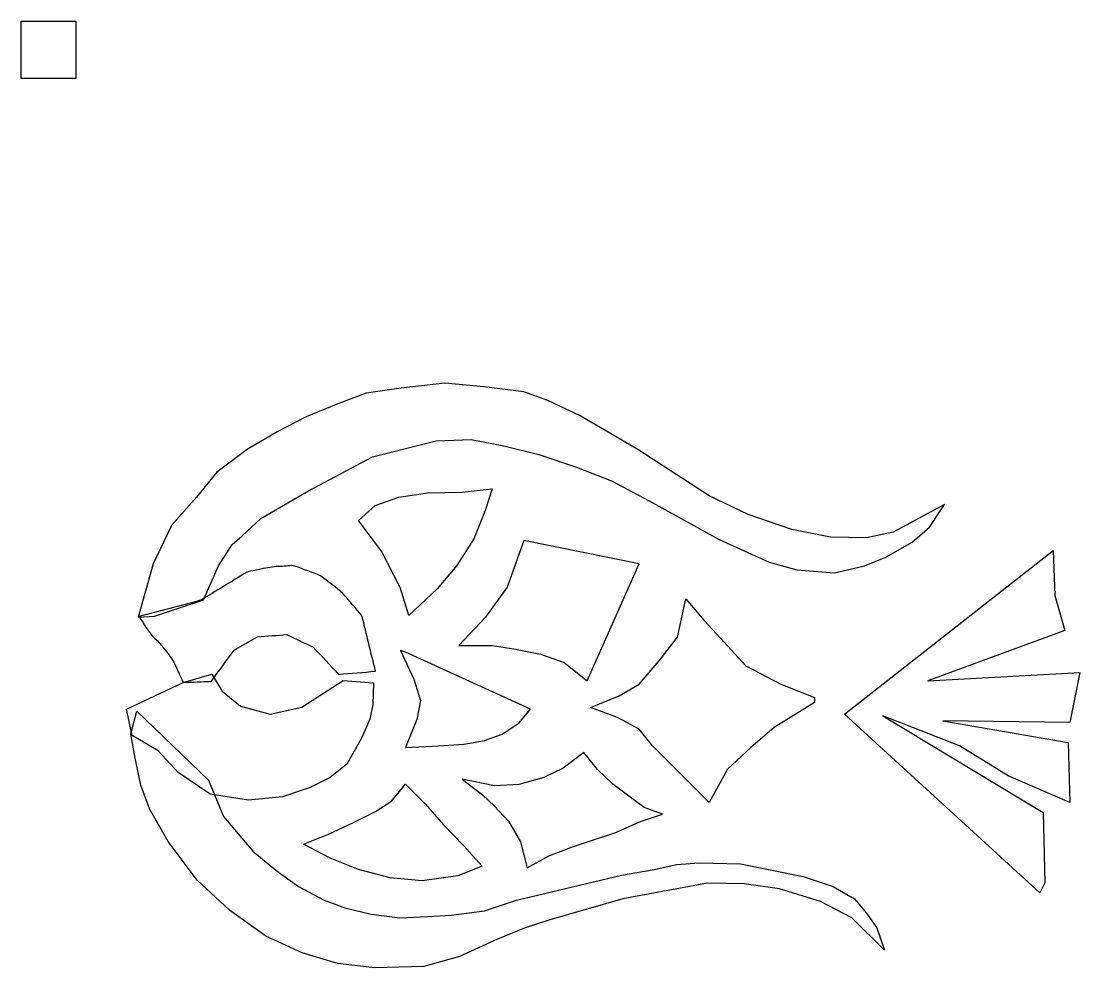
# Model space of a CAD drawing. Header units: centimetres. Extents: x -3.79 to 3.49, y -3.42 to 4.15.
# Drawn here: x -3.79 to 1.8, y -0.85 to 4.15 of the extents above; entities that cross this region are included whole.
import ezdxf

# ---------------------------------------------------------------- set-up
doc = ezdxf.new("R2010")
doc.units = ezdxf.units.CM
doc.header["$MEASUREMENT"] = 0
doc.header["$XCLIPFRAME"] = 0
doc.layers.add('Layer 1', color=7, linetype='Continuous')
picture_1 = doc.add_image_def('image1.jpg', size_in_pixel=(1499, 1567))

msp = doc.modelspace()

# ---------------------------------------------------------------- linework, layer by layer
at = {"layer": 'Layer 1'}
for points, knots in [([(-3.17481, 1.00031), (-3.17481, 1.00031), (-3.09543, 1.28254), (-3.09543, 1.28254), (-3.09543, 1.28254), (-3.09543, 1.28254), (-2.99843, 1.48537), (-2.99843, 1.48537), (-2.99843, 1.48537), (-2.99843, 1.48537), (-2.86614, 1.63531), (-2.86614, 1.63531), (-2.86614, 1.63531), (-2.86614, 1.63531), (-2.76031, 1.7676), (-2.76031, 1.7676), (-2.76031, 1.7676), (-2.76031, 1.7676), (-2.59936, 1.88666), (-2.59936, 1.88666), (-2.59936, 1.88666), (-2.59936, 1.88666), (-2.44061, 1.97926), (-2.44061, 1.97926), (-2.44061, 1.97926), (-2.44061, 1.97926), (-2.28847, 2.05864), (-2.28847, 2.05864), (-2.28847, 2.05864), (-2.28847, 2.05864), (-2.12972, 2.12479), (-2.12972, 2.12479), (-2.12972, 2.12479), (-2.12972, 2.12479), (-1.97097, 2.18432), (-1.97097, 2.18432), (-1.97097, 2.18432), (-1.97097, 2.18432), (-1.78576, 2.21078), (-1.78576, 2.21078), (-1.78576, 2.21078), (-1.78576, 2.21078), (-1.55425, 2.23724), (-1.55425, 2.23724), (-1.55425, 2.23724), (-1.55425, 2.23724), (-1.3492, 2.2174), (-1.3492, 2.2174), (-1.3492, 2.2174), (-1.3492, 2.2174), (-1.13753, 2.19094), (-1.13753, 2.19094), (-1.13753, 2.19094), (-1.13753, 2.19094), (-1.01185, 2.14464), (-1.01185, 2.14464), (-1.01185, 2.14464), (-1.01185, 2.14464), (-0.83987, 2.06526), (-0.83987, 2.06526), (-0.83987, 2.06526), (-0.83987, 2.06526), (-0.5356, 1.88667), (-0.5356, 1.88667), (-0.5356, 1.88667), (-0.5356, 1.88667), (-0.15857, 1.64193), (-0.15857, 1.64193), (-0.15857, 1.64193), (-0.15857, 1.64193), (0.04648, 1.54271), (0.04648, 1.54271), (0.04648, 1.54271), (0.04648, 1.54271), (0.27799, 1.46333), (0.27799, 1.46333), (0.27799, 1.46333), (0.27799, 1.46333), (0.48304, 1.42364), (0.48304, 1.42364), (0.48304, 1.42364), (0.48304, 1.42364), (0.67162, 1.42051), (0.67162, 1.42051), (0.67162, 1.42051), (0.67162, 1.42051), (0.81341, 1.45022), (0.81341, 1.45022), (0.81341, 1.45022), (0.81341, 1.45022), (1.08497, 1.59562), (1.08497, 1.59562), (1.08497, 1.59562), (1.08497, 1.59562), (1.00559, 1.47656), (1.00559, 1.47656), (1.00559, 1.47656), (1.00559, 1.47656), (0.91299, 1.39718), (0.91299, 1.39718), (0.91299, 1.39718), (0.91299, 1.39718), (0.77408, 1.3178), (0.77408, 1.3178), (0.77408, 1.3178), (0.77408, 1.3178), (0.66163, 1.2715), (0.66163, 1.2715), (0.66163, 1.2715), (0.66163, 1.2715), (0.50288, 1.2347), (0.50288, 1.2347), (0.50288, 1.2347), (0.50288, 1.2347), (0.30444, 1.25166), (0.30444, 1.25166), (0.30444, 1.25166), (0.30444, 1.25166), (0.15892, 1.29135), (0.15892, 1.29135), (0.15892, 1.29135), (0.15892, 1.29135), (-0.10566, 1.41041), (-0.10566, 1.41041), (-0.10566, 1.41041), (-0.10566, 1.41041), (-0.47608, 1.61546), (-0.47608, 1.61546), (-0.47608, 1.61546), (-0.47608, 1.61546), (-0.67452, 1.72129), (-0.67452, 1.72129), (-0.67452, 1.72129), (-0.67452, 1.72129), (-0.85973, 1.79405), (-0.85973, 1.79405), (-0.85973, 1.79405), (-0.85973, 1.79405), (-1.05817, 1.8602), (-1.05817, 1.8602), (-1.05817, 1.8602), (-1.05817, 1.8602), (-1.24338, 1.9065), (-1.24338, 1.9065), (-1.24338, 1.9065), (-1.24338, 1.9065), (-1.41536, 1.93957), (-1.41536, 1.93957), (-1.41536, 1.93957), (-1.41536, 1.93957), (-1.60057, 1.93296), (-1.60057, 1.93296), (-1.60057, 1.93296), (-1.60057, 1.93296), (-1.93791, 1.84697), (-1.93791, 1.84697), (-1.93791, 1.84697), (-1.93791, 1.84697), (-2.27525, 1.66838), (-2.27525, 1.66838), (-2.27525, 1.66838), (-2.27525, 1.66838), (-2.5266, 1.52286), (-2.5266, 1.52286), (-2.5266, 1.52286), (-2.5266, 1.52286), (-2.62582, 1.43026), (-2.62582, 1.43026), (-2.62582, 1.43026), (-2.62582, 1.43026), (-2.67874, 1.38396), (-2.67874, 1.38396), (-2.67874, 1.38396), (-2.67874, 1.38396), (-2.7515, 1.27151), (-2.7515, 1.27151), (-2.7515, 1.27151), (-2.7515, 1.27151), (-2.83088, 1.09292), (-2.83088, 1.09292), (-2.83088, 1.09292), (-2.83088, 1.09292), (-3.08885, 1.00693), (-3.08885, 1.00693), (-3.08885, 1.00693), (-3.08885, 1.00693), (-3.17481, 1.00031), (-3.17481, 1.00031)], [0, 0, 0, 0, 0.0208333, 0.0208333, 0.0208333, 0.0208333, 0.0416667, 0.0416667, 0.0416667, 0.0416667, 0.0625, 0.0625, 0.0625, 0.0625, 0.0833333, 0.0833333, 0.0833333, 0.0833333, 0.1041667, 0.1041667, 0.1041667, 0.1041667, 0.125, 0.125, 0.125, 0.125, 0.1458333, 0.1458333, 0.1458333, 0.1458333, 0.1666667, 0.1666667, 0.1666667, 0.1666667, 0.1875, 0.1875, 0.1875, 0.1875, 0.2083333, 0.2083333, 0.2083333, 0.2083333, 0.2291667, 0.2291667, 0.2291667, 0.2291667, 0.25, 0.25, 0.25, 0.25, 0.2708333, 0.2708333, 0.2708333, 0.2708333, 0.2916667, 0.2916667, 0.2916667, 0.2916667, 0.3125, 0.3125, 0.3125, 0.3125, 0.3333333, 0.3333333, 0.3333333, 0.3333333, 0.3541667, 0.3541667, 0.3541667, 0.3541667, 0.375, 0.375, 0.375, 0.375, 0.3958333, 0.3958333, 0.3958333, 0.3958333, 0.4166667, 0.4166667, 0.4166667, 0.4166667, 0.4375, 0.4375, 0.4375, 0.4375, 0.4583333, 0.4583333, 0.4583333, 0.4583333, 0.4791667, 0.4791667, 0.4791667, 0.4791667, 0.5, 0.5, 0.5, 0.5, 0.5208333, 0.5208333, 0.5208333, 0.5208333, 0.5416667, 0.5416667, 0.5416667, 0.5416667, 0.5625, 0.5625, 0.5625, 0.5625, 0.5833333, 0.5833333, 0.5833333, 0.5833333, 0.6041667, 0.6041667, 0.6041667, 0.6041667, 0.625, 0.625, 0.625, 0.625, 0.6458333, 0.6458333, 0.6458333, 0.6458333, 0.6666667, 0.6666667, 0.6666667, 0.6666667, 0.6875, 0.6875, 0.6875, 0.6875, 0.7083333, 0.7083333, 0.7083333, 0.7083333, 0.7291667, 0.7291667, 0.7291667, 0.7291667, 0.75, 0.75, 0.75, 0.75, 0.7708333, 0.7708333, 0.7708333, 0.7708333, 0.7916667, 0.7916667, 0.7916667, 0.7916667, 0.8125, 0.8125, 0.8125, 0.8125, 0.8333333, 0.8333333, 0.8333333, 0.8333333, 0.8541667, 0.8541667, 0.8541667, 0.8541667, 0.875, 0.875, 0.875, 0.875, 0.8958333, 0.8958333, 0.8958333, 0.8958333, 0.9166667, 0.9166667, 0.9166667, 0.9166667, 0.9375, 0.9375, 0.9375, 0.9375, 0.9583333, 0.9583333, 0.9583333, 0.9583333, 1, 1, 1, 1]), ([(-1.30511, 1.67939), (-1.30511, 1.67939), (-1.46386, 1.66174), (-1.46386, 1.66174), (-1.46386, 1.66174), (-1.46386, 1.66174), (-1.64669, 1.65796), (-1.64669, 1.65796), (-1.64669, 1.65796), (-1.64669, 1.65796), (-1.79901, 1.63528), (-1.79901, 1.63528), (-1.79901, 1.63528), (-1.79901, 1.63528), (-1.92246, 1.5912), (-1.92246, 1.5912), (-1.92246, 1.5912), (-1.92246, 1.5912), (-2.01065, 1.51182), (-2.01065, 1.51182), (-2.01065, 1.51182), (-2.01065, 1.51182), (-1.89008, 1.34902), (-1.89008, 1.34902), (-1.89008, 1.34902), (-1.89008, 1.34902), (-1.7907, 1.15807), (-1.7907, 1.15807), (-1.7907, 1.15807), (-1.7907, 1.15807), (-1.74606, 1.00912), (-1.74606, 1.00912), (-1.74606, 1.00912), (-1.74606, 1.00912), (-1.59613, 1.15022), (-1.59613, 1.15022), (-1.59613, 1.15022), (-1.59613, 1.15022), (-1.49172, 1.2737), (-1.49172, 1.2737), (-1.49172, 1.2737), (-1.49172, 1.2737), (-1.40211, 1.41481), (-1.40211, 1.41481), (-1.40211, 1.41481), (-1.40211, 1.41481), (-1.34178, 1.56475), (-1.34178, 1.56475), (-1.34178, 1.56475), (-1.34178, 1.56475), (-1.30511, 1.67939), (-1.30511, 1.67939)], [0, 0, 0, 0, 0.0714286, 0.0714286, 0.0714286, 0.0714286, 0.1428571, 0.1428571, 0.1428571, 0.1428571, 0.2142857, 0.2142857, 0.2142857, 0.2142857, 0.2857143, 0.2857143, 0.2857143, 0.2857143, 0.3571429, 0.3571429, 0.3571429, 0.3571429, 0.4285714, 0.4285714, 0.4285714, 0.4285714, 0.5, 0.5, 0.5, 0.5, 0.5714286, 0.5714286, 0.5714286, 0.5714286, 0.6428571, 0.6428571, 0.6428571, 0.6428571, 0.7142857, 0.7142857, 0.7142857, 0.7142857, 0.7857143, 0.7857143, 0.7857143, 0.7857143, 0.8571429, 0.8571429, 0.8571429, 0.8571429, 1, 1, 1, 1]), ([(-0.52898, 1.28251), (-0.52898, 1.28251), (-0.8024, 0.66516), (-0.8024, 0.66516), (-0.8024, 0.66516), (-0.8024, 0.66516), (-0.92507, 0.76219), (-0.92507, 0.76219), (-0.92507, 0.76219), (-0.92507, 0.76219), (-1.04934, 0.805), (-1.04934, 0.805), (-1.04934, 0.805), (-1.04934, 0.805), (-1.19044, 0.83275), (-1.19044, 0.83275), (-1.19044, 0.83275), (-1.19044, 0.83275), (-1.30511, 0.85037), (-1.30511, 0.85037), (-1.30511, 0.85037), (-1.30511, 0.85037), (-1.48151, 0.85037), (-1.48151, 0.85037), (-1.48151, 0.85037), (-1.48151, 0.85037), (-1.34038, 1.00031), (-1.34038, 1.00031), (-1.34038, 1.00031), (-1.34038, 1.00031), (-1.22574, 1.15906), (-1.22574, 1.15906), (-1.22574, 1.15906), (-1.22574, 1.15906), (-1.13752, 1.406), (-1.13752, 1.406), (-1.13752, 1.406), (-1.13752, 1.406), (-0.52898, 1.28251), (-0.52898, 1.28251)], [0, 0, 0, 0, 0.0909091, 0.0909091, 0.0909091, 0.0909091, 0.1818182, 0.1818182, 0.1818182, 0.1818182, 0.2727273, 0.2727273, 0.2727273, 0.2727273, 0.3636364, 0.3636364, 0.3636364, 0.3636364, 0.4545455, 0.4545455, 0.4545455, 0.4545455, 0.5454545, 0.5454545, 0.5454545, 0.5454545, 0.6363636, 0.6363636, 0.6363636, 0.6363636, 0.7272727, 0.7272727, 0.7272727, 0.7272727, 0.8181818, 0.8181818, 0.8181818, 0.8181818, 1, 1, 1, 1]), ([(1.65825, 1.35308), (1.65825, 1.35308), (0.55581, 0.48877), (0.55581, 0.48877), (0.55581, 0.48877), (0.55581, 0.48877), (1.58769, -0.45489), (1.58769, -0.45489), (1.58769, -0.45489), (1.58769, -0.45489), (1.61415, -0.40197), (1.61415, -0.40197), (1.61415, -0.40197), (1.61415, -0.40197), (1.60534, -0.03155), (1.60534, -0.03155), (1.60534, -0.03155), (1.60534, -0.03155), (0.75867, 0.48), (0.75867, 0.48), (0.75867, 0.48), (0.75867, 0.48), (1.16436, 0.32125), (1.16436, 0.32125), (1.16436, 0.32125), (1.16436, 0.32125), (1.42013, 0.1625), (1.42013, 0.1625), (1.42013, 0.1625), (1.42013, 0.1625), (1.74644, 0.02137), (1.74644, 0.02137), (1.74644, 0.02137), (1.74644, 0.02137), (1.73763, 0.33887), (1.73763, 0.33887), (1.73763, 0.33887), (1.73763, 0.33887), (1.07617, 0.45354), (1.07617, 0.45354), (1.07617, 0.45354), (1.07617, 0.45354), (1.74644, 0.4447), (1.74644, 0.4447), (1.74644, 0.4447), (1.74644, 0.4447), (1.79936, 0.70928), (1.79936, 0.70928), (1.79936, 0.70928), (1.79936, 0.70928), (0.9968, 0.66517), (0.9968, 0.66517), (0.9968, 0.66517), (0.9968, 0.66517), (1.71999, 0.92975), (1.71999, 0.92975), (1.71999, 0.92975), (1.71999, 0.92975), (1.66707, 1.11496), (1.66707, 1.11496), (1.66707, 1.11496), (1.66707, 1.11496), (1.65826, 1.35309), (1.65826, 1.35309), (1.65826, 1.35309), (1.65826, 1.35309), (1.65825, 1.35308), (1.65825, 1.35308)], [0, 0, 0, 0, 0.0555556, 0.0555556, 0.0555556, 0.0555556, 0.1111111, 0.1111111, 0.1111111, 0.1111111, 0.1666667, 0.1666667, 0.1666667, 0.1666667, 0.2222222, 0.2222222, 0.2222222, 0.2222222, 0.2777778, 0.2777778, 0.2777778, 0.2777778, 0.3333333, 0.3333333, 0.3333333, 0.3333333, 0.3888889, 0.3888889, 0.3888889, 0.3888889, 0.4444444, 0.4444444, 0.4444444, 0.4444444, 0.5, 0.5, 0.5, 0.5, 0.5555556, 0.5555556, 0.5555556, 0.5555556, 0.6111111, 0.6111111, 0.6111111, 0.6111111, 0.6666667, 0.6666667, 0.6666667, 0.6666667, 0.7222222, 0.7222222, 0.7222222, 0.7222222, 0.7777778, 0.7777778, 0.7777778, 0.7777778, 0.8333333, 0.8333333, 0.8333333, 0.8333333, 0.8888889, 0.8888889, 0.8888889, 0.8888889, 1, 1, 1, 1]), ([(-1.92117, 0.71504), (-1.98627, 0.70959), (-2.05138, 0.70414), (-2.11648, 0.69868), (-2.11648, 0.69868), (-2.16162, 0.74642), (-2.20511, 0.79642), (-2.25129, 0.84276), (-2.25129, 0.84276), (-2.29746, 0.86485), (-2.34363, 0.88694), (-2.3898, 0.90903), (-2.3898, 0.90903), (-2.44146, 0.90445), (-2.49406, 0.903), (-2.54514, 0.89648), (-2.54514, 0.89648), (-2.58583, 0.87283), (-2.62862, 0.85155), (-2.66801, 0.82642), (-2.66801, 0.82642), (-2.70845, 0.77138), (-2.7489, 0.71635), (-2.78934, 0.66131), (-2.78934, 0.66131), (-2.83846, 0.65966), (-2.88758, 0.658), (-2.9367, 0.65635), (-2.9367, 0.65635), (-2.95681, 0.69642), (-2.97196, 0.73942), (-2.99529, 0.77758), (-2.99529, 0.77758), (-3.02346, 0.81754), (-3.05332, 0.85609), (-3.08843, 0.89025), (-3.08843, 0.89025), (-3.1232, 0.92224), (-3.14388, 0.96528), (-3.17051, 1.00365), (-3.17051, 1.00365), (-3.06248, 1.03265), (-2.95364, 1.05972), (-2.84612, 1.08993), (-2.84612, 1.08993), (-2.76422, 1.1388), (-2.6826, 1.18813), (-2.60157, 1.23844), (-2.60157, 1.23844), (-2.54208, 1.24999), (-2.48352, 1.26817), (-2.42249, 1.26887), (-2.42249, 1.26887), (-2.39739, 1.26854), (-2.37103, 1.27693), (-2.34678, 1.27078), (-2.34678, 1.27078), (-2.30176, 1.2533), (-2.25565, 1.23778), (-2.2113, 1.2191), (-2.2113, 1.2191), (-2.17238, 1.18777), (-2.13038, 1.15967), (-2.09342, 1.12627), (-2.09342, 1.12627), (-2.06013, 1.08612), (-2.02373, 1.04757), (-1.99237, 1.00643), (-1.99237, 1.00643), (-1.96864, 0.90931), (-1.94491, 0.81218), (-1.92118, 0.71506), (-1.92118, 0.71506), (-1.92118, 0.71506), (-1.92117, 0.71504), (-1.92117, 0.71504)], [0, 0, 0, 0, 0.05, 0.05, 0.05, 0.05, 0.1, 0.1, 0.1, 0.1, 0.15, 0.15, 0.15, 0.15, 0.2, 0.2, 0.2, 0.2, 0.25, 0.25, 0.25, 0.25, 0.3, 0.3, 0.3, 0.3, 0.35, 0.35, 0.35, 0.35, 0.4, 0.4, 0.4, 0.4, 0.45, 0.45, 0.45, 0.45, 0.5, 0.5, 0.5, 0.5, 0.55, 0.55, 0.55, 0.55, 0.6, 0.6, 0.6, 0.6, 0.65, 0.65, 0.65, 0.65, 0.7, 0.7, 0.7, 0.7, 0.75, 0.75, 0.75, 0.75, 0.8, 0.8, 0.8, 0.8, 0.85, 0.85, 0.85, 0.85, 0.9, 0.9, 0.9, 0.9, 1, 1, 1, 1]), ([(-0.52898, 1.28251), (-0.52898, 1.28251), (-0.52898, 1.28251), (-0.52898, 1.28251), (-0.52898, 1.28251), (-0.52898, 1.28251), (-0.52898, 1.28251), (-0.52898, 1.28251)], [0, 0, 0, 0, 0.3333333, 0.3333333, 0.3333333, 0.3333333, 1, 1, 1, 1]), ([(0.39706, 0.57698), (0.39706, 0.57698), (0.22066, 0.64751), (0.22066, 0.64751), (0.22066, 0.64751), (0.22066, 0.64751), (0.03548, 0.74454), (0.03548, 0.74454), (0.03548, 0.74454), (0.03548, 0.74454), (-0.07919, 0.86802), (-0.07919, 0.86802), (-0.07919, 0.86802), (-0.07919, 0.86802), (-0.18502, 0.98266), (-0.18502, 0.98266), (-0.18502, 0.98266), (-0.18502, 0.98266), (-0.28202, 1.0973), (-0.28202, 1.0973), (-0.28202, 1.0973), (-0.28202, 1.0973), (-0.32615, 0.89444), (-0.32615, 0.89444), (-0.32615, 0.89444), (-0.32615, 0.89444), (-0.42315, 0.77099), (-0.42315, 0.77099), (-0.42315, 0.77099), (-0.42315, 0.77099), (-0.52898, 0.64751), (-0.52898, 0.64751), (-0.52898, 0.64751), (-0.52898, 0.64751), (-0.63481, 0.58578), (-0.63481, 0.58578), (-0.63481, 0.58578), (-0.63481, 0.58578), (-0.78475, 0.52405), (-0.78475, 0.52405), (-0.78475, 0.52405), (-0.78475, 0.52405), (-0.64365, 0.47113), (-0.64365, 0.47113), (-0.64365, 0.47113), (-0.64365, 0.47113), (-0.52901, 0.40938), (-0.52901, 0.40938), (-0.52901, 0.40938), (-0.52901, 0.40938), (-0.45845, 0.32122), (-0.45845, 0.32122), (-0.45845, 0.32122), (-0.45845, 0.32122), (-0.34381, 0.20655), (-0.34381, 0.20655), (-0.34381, 0.20655), (-0.34381, 0.20655), (-0.1586, 0.02134), (-0.1586, 0.02134), (-0.1586, 0.02134), (-0.1586, 0.02134), (-0.0616, 0.19771), (-0.0616, 0.19771), (-0.0616, 0.19771), (-0.0616, 0.19771), (0.06188, 0.31238), (0.06188, 0.31238), (0.06188, 0.31238), (0.06188, 0.31238), (0.18536, 0.41821), (0.18536, 0.41821), (0.18536, 0.41821), (0.18536, 0.41821), (0.39703, 0.5505), (0.39703, 0.5505), (0.39703, 0.5505), (0.39703, 0.5505), (0.39706, 0.57698), (0.39706, 0.57698)], [0, 0, 0, 0, 0.047619, 0.047619, 0.047619, 0.047619, 0.0952381, 0.0952381, 0.0952381, 0.0952381, 0.1428571, 0.1428571, 0.1428571, 0.1428571, 0.1904762, 0.1904762, 0.1904762, 0.1904762, 0.2380952, 0.2380952, 0.2380952, 0.2380952, 0.2857143, 0.2857143, 0.2857143, 0.2857143, 0.3333333, 0.3333333, 0.3333333, 0.3333333, 0.3809524, 0.3809524, 0.3809524, 0.3809524, 0.4285714, 0.4285714, 0.4285714, 0.4285714, 0.4761905, 0.4761905, 0.4761905, 0.4761905, 0.5238095, 0.5238095, 0.5238095, 0.5238095, 0.5714286, 0.5714286, 0.5714286, 0.5714286, 0.6190476, 0.6190476, 0.6190476, 0.6190476, 0.6666667, 0.6666667, 0.6666667, 0.6666667, 0.7142857, 0.7142857, 0.7142857, 0.7142857, 0.7619048, 0.7619048, 0.7619048, 0.7619048, 0.8095238, 0.8095238, 0.8095238, 0.8095238, 0.8571429, 0.8571429, 0.8571429, 0.8571429, 0.9047619, 0.9047619, 0.9047619, 0.9047619, 1, 1, 1, 1]), ([(-3.17481, 1.00031), (-3.17481, 1.00031), (-3.17481, 1.00031), (-3.17481, 1.00031), (-3.17481, 1.00031), (-3.17481, 1.00031), (-3.17481, 1.00031), (-3.17481, 1.00031)], [0, 0, 0, 0, 0.3333333, 0.3333333, 0.3333333, 0.3333333, 1, 1, 1, 1]), ([(-1.76371, 0.8151), (-1.76371, 0.8151), (-1.10225, 0.51525), (-1.10225, 0.51525), (-1.10225, 0.51525), (-1.10225, 0.51525), (-1.1619, 0.4418), (-1.1619, 0.4418), (-1.1619, 0.4418), (-1.1619, 0.4418), (-1.25219, 0.38296), (-1.25219, 0.38296), (-1.25219, 0.38296), (-1.25219, 0.38296), (-1.34633, 0.34976), (-1.34633, 0.34976), (-1.34633, 0.34976), (-1.34633, 0.34976), (-1.45505, 0.33004), (-1.45505, 0.33004), (-1.45505, 0.33004), (-1.45505, 0.33004), (-1.58734, 0.3212), (-1.58734, 0.3212), (-1.58734, 0.3212), (-1.58734, 0.3212), (-1.76371, 0.31239), (-1.76371, 0.31239), (-1.76371, 0.31239), (-1.76371, 0.31239), (-1.70325, 0.46071), (-1.70325, 0.46071), (-1.70325, 0.46071), (-1.70325, 0.46071), (-1.68434, 0.56141), (-1.68434, 0.56141), (-1.68434, 0.56141), (-1.68434, 0.56141), (-1.71961, 0.67397), (-1.71961, 0.67397), (-1.71961, 0.67397), (-1.71961, 0.67397), (-1.79017, 0.82391), (-1.79017, 0.82391), (-1.79017, 0.82391), (-1.79017, 0.82391), (-1.76371, 0.8151), (-1.76371, 0.8151)], [0, 0, 0, 0, 0.0769231, 0.0769231, 0.0769231, 0.0769231, 0.1538462, 0.1538462, 0.1538462, 0.1538462, 0.2307692, 0.2307692, 0.2307692, 0.2307692, 0.3076923, 0.3076923, 0.3076923, 0.3076923, 0.3846154, 0.3846154, 0.3846154, 0.3846154, 0.4615385, 0.4615385, 0.4615385, 0.4615385, 0.5384615, 0.5384615, 0.5384615, 0.5384615, 0.6153846, 0.6153846, 0.6153846, 0.6153846, 0.6923077, 0.6923077, 0.6923077, 0.6923077, 0.7692308, 0.7692308, 0.7692308, 0.7692308, 0.8461538, 0.8461538, 0.8461538, 0.8461538, 1, 1, 1, 1]), ([(-1.76371, 0.8151), (-1.76371, 0.8151), (-1.76371, 0.8151), (-1.76371, 0.8151), (-1.76371, 0.8151), (-1.76371, 0.8151), (-1.76371, 0.8151), (-1.76371, 0.8151)], [0, 0, 0, 0, 0.3333333, 0.3333333, 0.3333333, 0.3333333, 1, 1, 1, 1]), ([(-1.93127, 0.65377), (-1.93127, 0.65377), (-2.09291, 0.66691), (-2.09291, 0.66691), (-2.09291, 0.66691), (-2.09291, 0.66691), (-2.31098, 0.52533), (-2.31098, 0.52533), (-2.31098, 0.52533), (-2.31098, 0.52533), (-2.47806, 0.48877), (-2.47806, 0.48877), (-2.47806, 0.48877), (-2.47806, 0.48877), (-2.63428, 0.52999), (-2.63428, 0.52999), (-2.63428, 0.52999), (-2.63428, 0.52999), (-2.7313, 0.61018), (-2.7313, 0.61018), (-2.7313, 0.61018), (-2.7313, 0.61018), (-2.78677, 0.70047), (-2.78677, 0.70047), (-2.78677, 0.70047), (-2.78677, 0.70047), (-2.93671, 0.65636), (-2.93671, 0.65636), (-2.93671, 0.65636), (-2.93671, 0.65636), (-3.23656, 0.51526), (-3.23656, 0.51526), (-3.23656, 0.51526), (-3.23656, 0.51526), (-3.2064, 0.37606), (-3.2064, 0.37606), (-3.2064, 0.37606), (-3.2064, 0.37606), (-3.06898, 0.29475), (-3.06898, 0.29475), (-3.06898, 0.29475), (-3.06898, 0.29475), (-2.96315, 0.18011), (-2.96315, 0.18011), (-2.96315, 0.18011), (-2.96315, 0.18011), (-2.79559, 0.06544), (-2.79559, 0.06544), (-2.79559, 0.06544), (-2.79559, 0.06544), (-2.59225, 0.03354), (-2.59225, 0.03354), (-2.59225, 0.03354), (-2.59225, 0.03354), (-2.41218, 0.05197), (-2.41218, 0.05197), (-2.41218, 0.05197), (-2.41218, 0.05197), (-2.26642, 0.1007), (-2.26642, 0.1007), (-2.26642, 0.1007), (-2.26642, 0.1007), (-2.1614, 0.15443), (-2.1614, 0.15443), (-2.1614, 0.15443), (-2.1614, 0.15443), (-2.0724, 0.22418), (-2.0724, 0.22418), (-2.0724, 0.22418), (-2.0724, 0.22418), (-1.99558, 0.36113), (-1.99558, 0.36113), (-1.99558, 0.36113), (-1.99558, 0.36113), (-1.95147, 0.46168), (-1.95147, 0.46168), (-1.95147, 0.46168), (-1.95147, 0.46168), (-1.93592, 0.54009), (-1.93592, 0.54009), (-1.93592, 0.54009), (-1.93592, 0.54009), (-1.93127, 0.65377), (-1.93127, 0.65377)], [0, 0, 0, 0, 0.0454545, 0.0454545, 0.0454545, 0.0454545, 0.0909091, 0.0909091, 0.0909091, 0.0909091, 0.1363636, 0.1363636, 0.1363636, 0.1363636, 0.1818182, 0.1818182, 0.1818182, 0.1818182, 0.2272727, 0.2272727, 0.2272727, 0.2272727, 0.2727273, 0.2727273, 0.2727273, 0.2727273, 0.3181818, 0.3181818, 0.3181818, 0.3181818, 0.3636364, 0.3636364, 0.3636364, 0.3636364, 0.4090909, 0.4090909, 0.4090909, 0.4090909, 0.4545455, 0.4545455, 0.4545455, 0.4545455, 0.5, 0.5, 0.5, 0.5, 0.5454545, 0.5454545, 0.5454545, 0.5454545, 0.5909091, 0.5909091, 0.5909091, 0.5909091, 0.6363636, 0.6363636, 0.6363636, 0.6363636, 0.6818182, 0.6818182, 0.6818182, 0.6818182, 0.7272727, 0.7272727, 0.7272727, 0.7272727, 0.7727273, 0.7727273, 0.7727273, 0.7727273, 0.8181818, 0.8181818, 0.8181818, 0.8181818, 0.8636364, 0.8636364, 0.8636364, 0.8636364, 0.9090909, 0.9090909, 0.9090909, 0.9090909, 1, 1, 1, 1]), ([(-1.93127, 0.65377), (-1.93127, 0.65377), (-1.93127, 0.65377), (-1.93127, 0.65377), (-1.93127, 0.65377), (-1.93127, 0.65377), (-1.93127, 0.65377), (-1.93127, 0.65377)], [0, 0, 0, 0, 0.3333333, 0.3333333, 0.3333333, 0.3333333, 1, 1, 1, 1]), ([(0.39706, 0.57698), (0.39706, 0.57698), (0.39706, 0.57698), (0.39706, 0.57698), (0.39706, 0.57698), (0.39706, 0.57698), (0.39706, 0.57698), (0.39706, 0.57698)], [0, 0, 0, 0, 0.3333333, 0.3333333, 0.3333333, 0.3333333, 1, 1, 1, 1]), ([(0.76748, -0.75917), (0.76748, -0.75917), (0.72779, -0.64011), (0.72779, -0.64011), (0.72779, -0.64011), (0.72779, -0.64011), (0.67127, -0.56097), (0.67127, -0.56097), (0.67127, -0.56097), (0.67127, -0.56097), (0.60873, -0.48797), (0.60873, -0.48797), (0.60873, -0.48797), (0.60873, -0.48797), (0.49628, -0.42182), (0.49628, -0.42182), (0.49628, -0.42182), (0.49628, -0.42182), (0.33753, -0.3689), (0.33753, -0.3689), (0.33753, -0.3689), (0.33753, -0.3689), (0.0068, -0.30275), (0.0068, -0.30275), (0.0068, -0.30275), (0.0068, -0.30275), (-0.21172, -0.2965), (-0.21172, -0.2965), (-0.21172, -0.2965), (-0.21172, -0.2965), (-0.33006, -0.30612), (-0.33006, -0.30612), (-0.33006, -0.30612), (-0.33006, -0.30612), (-0.44936, -0.33282), (-0.44936, -0.33282), (-0.44936, -0.33282), (-0.44936, -0.33282), (-0.62158, -0.36229), (-0.62158, -0.36229), (-0.62158, -0.36229), (-0.62158, -0.36229), (-1.17721, -0.49458), (-1.17721, -0.49458), (-1.17721, -0.49458), (-1.17721, -0.49458), (-1.3457, -0.55134), (-1.3457, -0.55134), (-1.3457, -0.55134), (-1.3457, -0.55134), (-1.52117, -0.57395), (-1.52117, -0.57395), (-1.52117, -0.57395), (-1.52117, -0.57395), (-1.64685, -0.58056), (-1.64685, -0.58056), (-1.64685, -0.58056), (-1.64685, -0.58056), (-1.79237, -0.58717), (-1.79237, -0.58717), (-1.79237, -0.58717), (-1.79237, -0.58717), (-1.94451, -0.56733), (-1.94451, -0.56733), (-1.94451, -0.56733), (-1.94451, -0.56733), (-2.08342, -0.53426), (-2.08342, -0.53426), (-2.08342, -0.53426), (-2.08342, -0.53426), (-2.19262, -0.49493), (-2.19262, -0.49493), (-2.19262, -0.49493), (-2.19262, -0.49493), (-2.32852, -0.42205), (-2.32852, -0.42205), (-2.32852, -0.42205), (-2.32852, -0.42205), (-2.44721, -0.33584), (-2.44721, -0.33584), (-2.44721, -0.33584), (-2.44721, -0.33584), (-2.5694, -0.23602), (-2.5694, -0.23602), (-2.5694, -0.23602), (-2.5694, -0.23602), (-2.72502, -0.05141), (-2.72502, -0.05141), (-2.72502, -0.05141), (-2.72502, -0.05141), (-2.8044, 0.14041), (-2.8044, 0.14041), (-2.8044, 0.14041), (-2.8044, 0.14041), (-3.18143, 0.50421), (-3.18143, 0.50421), (-3.18143, 0.50421), (-3.18143, 0.50421), (-3.2145, 0.38515), (-3.2145, 0.38515), (-3.2145, 0.38515), (-3.2145, 0.38515), (-3.19141, 0.25623), (-3.19141, 0.25623), (-3.19141, 0.25623), (-3.19141, 0.25623), (-3.16134, 0.11396), (-3.16134, 0.11396), (-3.16134, 0.11396), (-3.16134, 0.11396), (-3.1148, -0.01232), (-3.1148, -0.01232), (-3.1148, -0.01232), (-3.1148, -0.01232), (-3.01606, -0.1837), (-3.01606, -0.1837), (-3.01606, -0.1837), (-3.01606, -0.1837), (-2.86392, -0.38875), (-2.86392, -0.38875), (-2.86392, -0.38875), (-2.86392, -0.38875), (-2.69194, -0.5475), (-2.69194, -0.5475), (-2.69194, -0.5475), (-2.69194, -0.5475), (-2.50048, -0.68352), (-2.50048, -0.68352), (-2.50048, -0.68352), (-2.50048, -0.68352), (-2.3083, -0.7724), (-2.3083, -0.7724), (-2.3083, -0.7724), (-2.3083, -0.7724), (-2.12285, -0.82892), (-2.12285, -0.82892), (-2.12285, -0.82892), (-2.12285, -0.82892), (-1.92429, -0.85165), (-1.92429, -0.85165), (-1.92429, -0.85165), (-1.92429, -0.85165), (-1.66668, -0.84516), (-1.66668, -0.84516), (-1.66668, -0.84516), (-1.66668, -0.84516), (-1.47774, -0.7926), (-1.47774, -0.7926), (-1.47774, -0.7926), (-1.47774, -0.7926), (-1.27642, -0.69964), (-1.27642, -0.69964), (-1.27642, -0.69964), (-1.27642, -0.69964), (-1.1309, -0.64011), (-1.1309, -0.64011), (-1.1309, -0.64011), (-1.1309, -0.64011), (-1.00522, -0.60042), (-1.00522, -0.60042), (-1.00522, -0.60042), (-1.00522, -0.60042), (-0.61496, -0.48797), (-0.61496, -0.48797), (-0.61496, -0.48797), (-0.61496, -0.48797), (-0.1683, -0.40487), (-0.1683, -0.40487), (-0.1683, -0.40487), (-0.1683, -0.40487), (0.02665, -0.4086), (0.02665, -0.4086), (0.02665, -0.4086), (0.02665, -0.4086), (0.21246, -0.43482), (0.21246, -0.43482), (0.21246, -0.43482), (0.21246, -0.43482), (0.43014, -0.50121), (0.43014, -0.50121), (0.43014, -0.50121), (0.43014, -0.50121), (0.5955, -0.5872), (0.5955, -0.5872), (0.5955, -0.5872), (0.5955, -0.5872), (0.76748, -0.75917), (0.76748, -0.75917)], [0, 0, 0, 0, 0.0208333, 0.0208333, 0.0208333, 0.0208333, 0.0416667, 0.0416667, 0.0416667, 0.0416667, 0.0625, 0.0625, 0.0625, 0.0625, 0.0833333, 0.0833333, 0.0833333, 0.0833333, 0.1041667, 0.1041667, 0.1041667, 0.1041667, 0.125, 0.125, 0.125, 0.125, 0.1458333, 0.1458333, 0.1458333, 0.1458333, 0.1666667, 0.1666667, 0.1666667, 0.1666667, 0.1875, 0.1875, 0.1875, 0.1875, 0.2083333, 0.2083333, 0.2083333, 0.2083333, 0.2291667, 0.2291667, 0.2291667, 0.2291667, 0.25, 0.25, 0.25, 0.25, 0.2708333, 0.2708333, 0.2708333, 0.2708333, 0.2916667, 0.2916667, 0.2916667, 0.2916667, 0.3125, 0.3125, 0.3125, 0.3125, 0.3333333, 0.3333333, 0.3333333, 0.3333333, 0.3541667, 0.3541667, 0.3541667, 0.3541667, 0.375, 0.375, 0.375, 0.375, 0.3958333, 0.3958333, 0.3958333, 0.3958333, 0.4166667, 0.4166667, 0.4166667, 0.4166667, 0.4375, 0.4375, 0.4375, 0.4375, 0.4583333, 0.4583333, 0.4583333, 0.4583333, 0.4791667, 0.4791667, 0.4791667, 0.4791667, 0.5, 0.5, 0.5, 0.5, 0.5208333, 0.5208333, 0.5208333, 0.5208333, 0.5416667, 0.5416667, 0.5416667, 0.5416667, 0.5625, 0.5625, 0.5625, 0.5625, 0.5833333, 0.5833333, 0.5833333, 0.5833333, 0.6041667, 0.6041667, 0.6041667, 0.6041667, 0.625, 0.625, 0.625, 0.625, 0.6458333, 0.6458333, 0.6458333, 0.6458333, 0.6666667, 0.6666667, 0.6666667, 0.6666667, 0.6875, 0.6875, 0.6875, 0.6875, 0.7083333, 0.7083333, 0.7083333, 0.7083333, 0.7291667, 0.7291667, 0.7291667, 0.7291667, 0.75, 0.75, 0.75, 0.75, 0.7708333, 0.7708333, 0.7708333, 0.7708333, 0.7916667, 0.7916667, 0.7916667, 0.7916667, 0.8125, 0.8125, 0.8125, 0.8125, 0.8333333, 0.8333333, 0.8333333, 0.8333333, 0.8541667, 0.8541667, 0.8541667, 0.8541667, 0.875, 0.875, 0.875, 0.875, 0.8958333, 0.8958333, 0.8958333, 0.8958333, 0.9166667, 0.9166667, 0.9166667, 0.9166667, 0.9375, 0.9375, 0.9375, 0.9375, 0.9583333, 0.9583333, 0.9583333, 0.9583333, 1, 1, 1, 1]), ([(-1.1199, -0.32261), (-1.1199, -0.32261), (-1.15613, -0.18566), (-1.15613, -0.18566), (-1.15613, -0.18566), (-1.15613, -0.18566), (-1.21915, -0.07775), (-1.21915, -0.07775), (-1.21915, -0.07775), (-1.21915, -0.07775), (-1.29339, 0.00163), (-1.29339, 0.00163), (-1.29339, 0.00163), (-1.29339, 0.00163), (-1.35674, 0.06288), (-1.35674, 0.06288), (-1.35674, 0.06288), (-1.35674, 0.06288), (-1.46386, 0.14483), (-1.46386, 0.14483), (-1.46386, 0.14483), (-1.46386, 0.14483), (-1.29243, 0.10954), (-1.29243, 0.10954), (-1.29243, 0.10954), (-1.29243, 0.10954), (-1.1648, 0.11627), (-1.1648, 0.11627), (-1.1648, 0.11627), (-1.1648, 0.11627), (-1.0317, 0.15364), (-1.0317, 0.15364), (-1.0317, 0.15364), (-1.0317, 0.15364), (-0.92923, 0.20367), (-0.92923, 0.20367), (-0.92923, 0.20367), (-0.92923, 0.20367), (-0.82003, 0.28593), (-0.82003, 0.28593), (-0.82003, 0.28593), (-0.82003, 0.28593), (-0.74868, 0.19645), (-0.74868, 0.19645), (-0.74868, 0.19645), (-0.74868, 0.19645), (-0.66753, 0.11837), (-0.66753, 0.11837), (-0.66753, 0.11837), (-0.66753, 0.11837), (-0.58398, 0.05583), (-0.58398, 0.05583), (-0.58398, 0.05583), (-0.58398, 0.05583), (-0.50253, -0.00511), (-0.50253, -0.00511), (-0.50253, -0.00511), (-0.50253, -0.00511), (-0.40551, -0.04038), (-0.40551, -0.04038), (-0.40551, -0.04038), (-0.40551, -0.04038), (-0.52641, -0.08031), (-0.52641, -0.08031), (-0.52641, -0.08031), (-0.52641, -0.08031), (-0.65244, -0.1374), (-0.65244, -0.1374), (-0.65244, -0.1374), (-0.65244, -0.1374), (-0.78475, -0.1815), (-0.78475, -0.1815), (-0.78475, -0.1815), (-0.78475, -0.1815), (-0.87583, -0.21133), (-0.87583, -0.21133), (-0.87583, -0.21133), (-0.87583, -0.21133), (-1.00523, -0.26088), (-1.00523, -0.26088), (-1.00523, -0.26088), (-1.00523, -0.26088), (-1.1199, -0.32261), (-1.1199, -0.32261)], [0, 0, 0, 0, 0.0454545, 0.0454545, 0.0454545, 0.0454545, 0.0909091, 0.0909091, 0.0909091, 0.0909091, 0.1363636, 0.1363636, 0.1363636, 0.1363636, 0.1818182, 0.1818182, 0.1818182, 0.1818182, 0.2272727, 0.2272727, 0.2272727, 0.2272727, 0.2727273, 0.2727273, 0.2727273, 0.2727273, 0.3181818, 0.3181818, 0.3181818, 0.3181818, 0.3636364, 0.3636364, 0.3636364, 0.3636364, 0.4090909, 0.4090909, 0.4090909, 0.4090909, 0.4545455, 0.4545455, 0.4545455, 0.4545455, 0.5, 0.5, 0.5, 0.5, 0.5454545, 0.5454545, 0.5454545, 0.5454545, 0.5909091, 0.5909091, 0.5909091, 0.5909091, 0.6363636, 0.6363636, 0.6363636, 0.6363636, 0.6818182, 0.6818182, 0.6818182, 0.6818182, 0.7272727, 0.7272727, 0.7272727, 0.7272727, 0.7727273, 0.7727273, 0.7727273, 0.7727273, 0.8181818, 0.8181818, 0.8181818, 0.8181818, 0.8636364, 0.8636364, 0.8636364, 0.8636364, 0.9090909, 0.9090909, 0.9090909, 0.9090909, 1, 1, 1, 1]), ([(-1.76371, 0.11835), (-1.76371, 0.11835), (-1.83428, 0.03016), (-1.83428, 0.03016), (-1.83428, 0.03016), (-1.83428, 0.03016), (-1.9212, -0.02564), (-1.9212, -0.02564), (-1.9212, -0.02564), (-1.9212, -0.02564), (-2.03713, -0.08448), (-2.03713, -0.08448), (-2.03713, -0.08448), (-2.03713, -0.08448), (-2.16942, -0.14621), (-2.16942, -0.14621), (-2.16942, -0.14621), (-2.16942, -0.14621), (-2.30171, -0.19913), (-2.30171, -0.19913), (-2.30171, -0.19913), (-2.30171, -0.19913), (-2.16013, -0.27177), (-2.16013, -0.27177), (-2.16013, -0.27177), (-2.16013, -0.27177), (-2.01067, -0.33142), (-2.01067, -0.33142), (-2.01067, -0.33142), (-2.01067, -0.33142), (-1.84308, -0.37553), (-1.84308, -0.37553), (-1.84308, -0.37553), (-1.84308, -0.37553), (-1.67552, -0.39237), (-1.67552, -0.39237), (-1.67552, -0.39237), (-1.67552, -0.39237), (-1.48728, -0.36543), (-1.48728, -0.36543), (-1.48728, -0.36543), (-1.48728, -0.36543), (-1.35803, -0.3138), (-1.35803, -0.3138), (-1.35803, -0.3138), (-1.35803, -0.3138), (-1.45601, -0.2046), (-1.45601, -0.2046), (-1.45601, -0.2046), (-1.45601, -0.2046), (-1.56136, -0.09666), (-1.56136, -0.09666), (-1.56136, -0.09666), (-1.56136, -0.09666), (-1.65791, 0.01254), (-1.65791, 0.01254), (-1.65791, 0.01254), (-1.65791, 0.01254), (-1.76371, 0.11835), (-1.76371, 0.11835)], [0, 0, 0, 0, 0.0625, 0.0625, 0.0625, 0.0625, 0.125, 0.125, 0.125, 0.125, 0.1875, 0.1875, 0.1875, 0.1875, 0.25, 0.25, 0.25, 0.25, 0.3125, 0.3125, 0.3125, 0.3125, 0.375, 0.375, 0.375, 0.375, 0.4375, 0.4375, 0.4375, 0.4375, 0.5, 0.5, 0.5, 0.5, 0.5625, 0.5625, 0.5625, 0.5625, 0.625, 0.625, 0.625, 0.625, 0.6875, 0.6875, 0.6875, 0.6875, 0.75, 0.75, 0.75, 0.75, 0.8125, 0.8125, 0.8125, 0.8125, 0.875, 0.875, 0.875, 0.875, 1, 1, 1, 1])]:
    msp.add_open_spline(points, degree=3, knots=knots, dxfattribs=at)

# ---------------------------------------------------------------- pictures from other files: only their frames are drawn
at = {"layer": 'Layer 1', "color": 0}
image = msp.add_image(picture_1, insert=(-3.74809, -17.85567), size_in_units=(20.81944, 21.76389), dxfattribs=at)
image.set_boundary_path([(-3.7481, -17.8557), (17.0746, 3.9195)])
image.dxf.flags = 3

doc.saveas('drawing.dxf')
